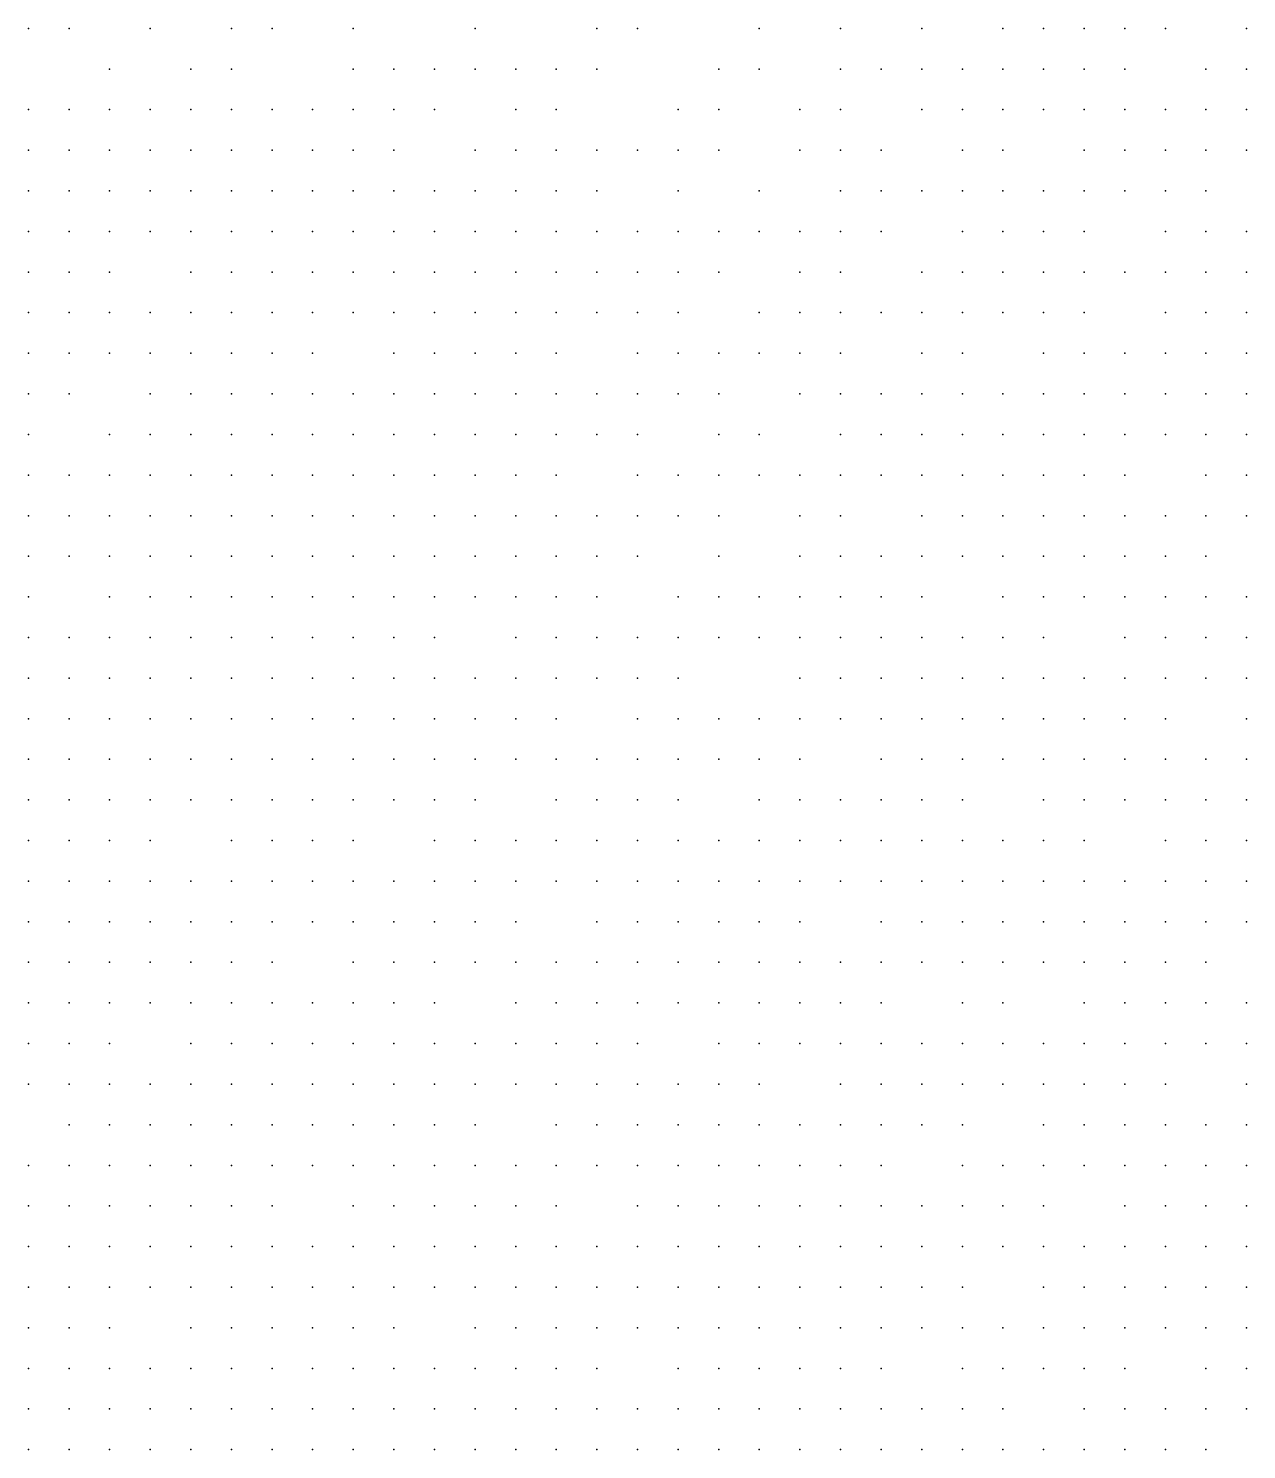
# Model space of a CAD drawing. Extents: x 429 to 793, y 817 to 1241.
# Drawn here: x 588.51 to 610.41, y 1055.32 to 1080.87 of the extents above; entities that cross this region are included whole.
import ezdxf

# ---------------------------------------------------------------- set-up
doc = ezdxf.new("R2010")
doc.units = 0

msp = doc.modelspace()

# ---------------------------------------------------------------- linework, layer by layer
for p in [(588.51, 1080.87, 212.94), (589.24, 1080.87, 213.32), (590.7, 1080.87, 214.087), (592.16, 1080.87, 214.47), (592.89, 1080.87, 215.505), (594.35, 1080.87, 216.54), (596.54, 1080.87, 218.48), (598.73, 1080.87, 220.637), (599.46, 1080.87, 221.741), (601.65, 1080.87, 224.918), (603.11, 1080.87, 227.326), (604.57, 1080.87, 230.41), (606.03, 1080.87, 232.95), (606.76, 1080.87, 233.995), (607.49, 1080.87, 235.777), (608.22, 1080.87, 236.515), (608.95, 1080.87, 238.47), (610.41, 1080.87, 241.052), (589.97, 1080.14, 213.766), (591.43, 1080.14, 214.384), (592.16, 1080.14, 214.83), (594.35, 1080.14, 216.404), (595.08, 1080.14, 217.433), (595.81, 1080.14, 218.026), (596.54, 1080.14, 218.618), (597.27, 1080.14, 219.013), (598, 1080.14, 219.717), (598.73, 1080.14, 220.913), (600.92, 1080.14, 224.25), (601.65, 1080.14, 225.147), (603.11, 1080.14, 227.233), (603.84, 1080.14, 229.18), (604.57, 1080.14, 229.93), (605.3, 1080.14, 231.853), (606.03, 1080.14, 232.679), (606.76, 1080.14, 234.55), (607.49, 1080.14, 235.04), (608.22, 1080.14, 237.01), (609.68, 1080.14, 239.707), (610.41, 1080.14, 240.42), (588.51, 1079.41, 213.14), (589.24, 1079.41, 213.553), (589.97, 1079.41, 213.967), (590.7, 1079.41, 214.387), (591.43, 1079.41, 214.658), (592.16, 1079.41, 215.104), (592.89, 1079.41, 215.19), (593.62, 1079.41, 216.133), (594.35, 1079.41, 216.715), (595.08, 1079.41, 217.298), (595.81, 1079.41, 217.88), (597.27, 1079.41, 219.285), (598, 1079.41, 220.103), (600.19, 1079.41, 223.005), (600.92, 1079.41, 223.807), (602.38, 1079.41, 226.483), (603.11, 1079.41, 227.792), (604.57, 1079.41, 230.337), (605.3, 1079.41, 232.198), (606.03, 1079.41, 233.332), (606.76, 1079.41, 234.86), (607.49, 1079.41, 235.935), (608.22, 1079.41, 237.535), (608.95, 1079.41, 238.527), (609.68, 1079.41, 240.197), (610.41, 1079.41, 240.91), (588.51, 1078.68, 213.494), (589.24, 1078.68, 213.79), (589.97, 1078.68, 214.173), (590.7, 1078.68, 214.617), (591.43, 1078.68, 214.71), (592.16, 1078.68, 215.13), (592.89, 1078.68, 215.55), (593.62, 1078.68, 216.158), (594.35, 1078.68, 216.935), (595.08, 1078.68, 217.543), (596.54, 1078.68, 219.022), (597.27, 1078.68, 219.957), (598, 1078.68, 220.567), (598.73, 1078.68, 221.177), (599.46, 1078.68, 222.487), (600.19, 1078.68, 223.605), (600.92, 1078.68, 224.26), (602.38, 1078.68, 227.021), (603.11, 1078.68, 228.238), (603.84, 1078.68, 229.303), (605.3, 1078.68, 231.979), (606.03, 1078.68, 233.637), (607.49, 1078.68, 236.46), (608.22, 1078.68, 238.06), (608.95, 1078.68, 239.596), (609.68, 1078.68, 240.637), (610.41, 1078.68, 241.405), (588.51, 1077.95, 213.53), (589.24, 1077.95, 214.03), (589.97, 1077.95, 214.382), (590.7, 1077.95, 214.53), (591.43, 1077.95, 214.943), (592.16, 1077.95, 215.363), (592.89, 1077.95, 215.873), (593.62, 1077.95, 216.383), (594.35, 1077.95, 216.983), (595.08, 1077.95, 217.983), (595.81, 1077.95, 218.592), (596.54, 1077.95, 219.2), (597.27, 1077.95, 220.269), (598, 1077.95, 221.03), (598.73, 1077.95, 221.64), (600.19, 1077.95, 223.853), (601.65, 1077.95, 225.864), (603.11, 1077.95, 228.27), (603.84, 1077.95, 229.71), (604.57, 1077.95, 230.737), (605.3, 1077.95, 232.386), (606.03, 1077.95, 233.92), (606.76, 1077.95, 235.19), (607.49, 1077.95, 236.625), (608.22, 1077.95, 237.897), (608.95, 1077.95, 239.288), (609.68, 1077.95, 240.515), (588.51, 1077.22, 213.54), (589.24, 1077.22, 213.77), (589.97, 1077.22, 214.27), (590.7, 1077.22, 214.826), (591.43, 1077.22, 215.27), (592.16, 1077.22, 215.78), (592.89, 1077.22, 216.29), (593.62, 1077.22, 216.661), (594.35, 1077.22, 217.504), (595.08, 1077.22, 218.208), (595.81, 1077.22, 219.023), (596.54, 1077.22, 219.643), (597.27, 1077.22, 220.271), (598, 1077.22, 221.504), (598.73, 1077.22, 222.107), (599.46, 1077.22, 222.573), (600.19, 1077.22, 223.88), (600.92, 1077.22, 225.18), (601.65, 1077.22, 226.409), (602.38, 1077.22, 227.613), (603.11, 1077.22, 228.703), (603.84, 1077.22, 230.537), (605.3, 1077.22, 233.075), (606.03, 1077.22, 234.485), (606.76, 1077.22, 234.971), (607.49, 1077.22, 237.2), (608.95, 1077.22, 239.915), (609.68, 1077.22, 240.7), (610.41, 1077.22, 242.435), (588.51, 1076.49, 213.731), (589.24, 1076.49, 214.017), (589.97, 1076.49, 214.517), (591.43, 1076.49, 215.017), (592.16, 1076.49, 215.826), (592.89, 1076.49, 216.521), (593.62, 1076.49, 217.077), (594.35, 1076.49, 217.217), (595.08, 1076.49, 217.921), (595.81, 1076.49, 218.847), (596.54, 1076.49, 220.087), (597.27, 1076.49, 220.714), (598, 1076.49, 221.785), (598.73, 1076.49, 222.413), (599.46, 1076.49, 223.04), (600.19, 1076.49, 224.34), (600.92, 1076.49, 225.299), (602.38, 1076.49, 227.842), (603.11, 1076.49, 229.137), (604.57, 1076.49, 231.995), (605.3, 1076.49, 233.465), (606.03, 1076.49, 234.752), (606.76, 1076.49, 235.765), (607.49, 1076.49, 237.735), (608.22, 1076.49, 238.72), (608.95, 1076.49, 240.285), (609.68, 1076.49, 241.07), (610.41, 1076.49, 242.97), (588.51, 1075.76, 213.938), (589.24, 1075.76, 214.224), (589.97, 1075.76, 214.263), (590.7, 1075.76, 214.763), (591.43, 1075.76, 215.35), (592.16, 1075.76, 215.937), (592.89, 1075.76, 216.53), (593.62, 1075.76, 217.123), (594.35, 1075.76, 217.633), (595.08, 1075.76, 218.67), (595.81, 1075.76, 219.29), (596.54, 1075.76, 220.215), (597.27, 1075.76, 220.53), (598, 1075.76, 222.012), (598.73, 1075.76, 222.868), (599.46, 1075.76, 223.503), (600.19, 1075.76, 225.242), (601.65, 1075.76, 227.303), (602.38, 1075.76, 228.275), (603.11, 1075.76, 229.57), (603.84, 1075.76, 230.812), (604.57, 1075.76, 232.508), (605.3, 1075.76, 233.875), (606.03, 1075.76, 234.97), (606.76, 1075.76, 236.727), (607.49, 1075.76, 237.9), (608.95, 1075.76, 240.923), (609.68, 1075.76, 241.984), (610.41, 1075.76, 243.5), (588.51, 1075.03, 213.943), (589.24, 1075.03, 214.227), (589.97, 1075.03, 214.51), (590.7, 1075.03, 215.097), (591.43, 1075.03, 215.683), (592.16, 1075.03, 216.27), (592.89, 1075.03, 216.863), (593.62, 1075.03, 217.457), (595.08, 1075.03, 219.12), (595.81, 1075.03, 219.586), (596.54, 1075.03, 220.669), (597.27, 1075.03, 220.983), (598, 1075.03, 221.724), (599.46, 1075.03, 223.967), (600.19, 1075.03, 225.067), (600.92, 1075.03, 226.342), (601.65, 1075.03, 227.758), (602.38, 1075.03, 228.881), (603.11, 1075.03, 230.003), (604.57, 1075.03, 233.215), (605.3, 1075.03, 233.6), (606.76, 1075.03, 237.113), (607.49, 1075.03, 237.798), (608.22, 1075.03, 239.85), (608.95, 1075.03, 241.281), (609.68, 1075.03, 242.514), (610.41, 1075.03, 244.03), (588.51, 1074.3, 214.223), (589.24, 1074.3, 214.507), (590.7, 1074.3, 215.112), (591.43, 1074.3, 215.899), (592.16, 1074.3, 216.501), (592.89, 1074.3, 216.687), (593.62, 1074.3, 217.28), (594.35, 1074.3, 218.313), (595.08, 1074.3, 218.93), (595.81, 1074.3, 220.19), (596.54, 1074.3, 221.122), (597.27, 1074.3, 221.89), (598, 1074.3, 223), (598.73, 1074.3, 223.795), (599.46, 1074.3, 224.9), (600.19, 1074.3, 225.655), (600.92, 1074.3, 226.808), (602.38, 1074.3, 229.152), (603.11, 1074.3, 230.237), (603.84, 1074.3, 231.658), (604.57, 1074.3, 232.831), (605.3, 1074.3, 234.407), (606.03, 1074.3, 235.768), (606.76, 1074.3, 237.5), (607.49, 1074.3, 238.283), (608.22, 1074.3, 240.317), (608.95, 1074.3, 241.654), (609.68, 1074.3, 242.892), (610.41, 1074.3, 244.41), (588.51, 1073.57, 214.503), (589.97, 1073.57, 214.893), (590.7, 1073.57, 215.283), (591.43, 1073.57, 216.316), (592.16, 1073.57, 216.918), (592.89, 1073.57, 217.103), (593.62, 1073.57, 218.137), (594.35, 1073.57, 218.753), (595.08, 1073.57, 219.37), (595.81, 1073.57, 220.63), (596.54, 1073.57, 221.707), (597.27, 1073.57, 222.347), (598, 1073.57, 223.47), (598.73, 1073.57, 224.26), (599.46, 1073.57, 225.37), (600.92, 1073.57, 227.715), (601.65, 1073.57, 228.34), (603.11, 1073.57, 230.663), (603.84, 1073.57, 232.384), (604.57, 1073.57, 233.234), (605.3, 1073.57, 235.584), (606.03, 1073.57, 236.739), (606.76, 1073.57, 237.893), (607.49, 1073.57, 239.07), (608.22, 1073.57, 240.981), (608.95, 1073.57, 241.36), (609.68, 1073.57, 243.285), (610.41, 1073.57, 244.79), (588.51, 1072.84, 214.97), (589.24, 1072.84, 215.047), (589.97, 1072.84, 215.593), (590.7, 1072.84, 215.67), (591.43, 1072.84, 216.287), (592.16, 1072.84, 216.903), (592.89, 1072.84, 217.937), (593.62, 1072.84, 218.792), (594.35, 1072.84, 219.621), (595.08, 1072.84, 219.813), (595.81, 1072.84, 220.554), (596.54, 1072.84, 221.295), (597.27, 1072.84, 222.803), (598, 1072.84, 223.448), (599.46, 1072.84, 225.195), (600.19, 1072.84, 226.596), (600.92, 1072.84, 227.681), (601.65, 1072.84, 228.767), (602.38, 1072.84, 230.457), (603.11, 1072.84, 231.087), (603.84, 1072.84, 232.914), (604.57, 1072.84, 234.565), (605.3, 1072.84, 235.22), (606.03, 1072.84, 237.132), (606.76, 1072.84, 238.68), (607.49, 1072.84, 239.831), (608.22, 1072.84, 241.375), (609.68, 1072.84, 243.475), (610.41, 1072.84, 244.795), (588.51, 1072.11, 214.78), (589.24, 1072.11, 215.44), (589.97, 1072.11, 215.91), (590.7, 1072.11, 216.063), (591.43, 1072.11, 216.68), (592.16, 1072.11, 217.713), (592.89, 1072.11, 218.353), (593.62, 1072.11, 218.997), (594.35, 1072.11, 219.64), (595.08, 1072.11, 220.257), (595.81, 1072.11, 220.997), (596.54, 1072.11, 221.98), (597.27, 1072.11, 223.26), (598, 1072.11, 224.022), (598.73, 1072.11, 224.785), (599.46, 1072.11, 225.655), (600.19, 1072.11, 226.893), (600.92, 1072.11, 228.108), (602.38, 1072.11, 230.88), (603.11, 1072.11, 231.807), (604.57, 1072.11, 234.975), (605.3, 1072.11, 235.63), (606.03, 1072.11, 237.567), (606.76, 1072.11, 239.083), (607.49, 1072.11, 240.224), (608.22, 1072.11, 241.768), (608.95, 1072.11, 243.292), (609.68, 1072.11, 243.855), (610.41, 1072.11, 245.171), (588.51, 1071.38, 215.06), (589.24, 1071.38, 215.563), (589.97, 1071.38, 216.067), (590.7, 1071.38, 216.457), (591.43, 1071.38, 217.073), (592.16, 1071.38, 217.49), (592.89, 1071.38, 218.77), (593.62, 1071.38, 219.413), (594.35, 1071.38, 220.057), (595.08, 1071.38, 220.7), (595.81, 1071.38, 221.82), (596.54, 1071.38, 222.612), (597.27, 1071.38, 223.73), (598, 1071.38, 224.492), (598.73, 1071.38, 225.47), (599.46, 1071.38, 226.085), (600.92, 1071.38, 229.322), (602.38, 1071.38, 231.14), (603.11, 1071.38, 232.233), (603.84, 1071.38, 233.768), (604.57, 1071.38, 235.385), (605.3, 1071.38, 236.453), (606.03, 1071.38, 237.98), (606.76, 1071.38, 239.487), (607.49, 1071.38, 240.552), (608.22, 1071.38, 242.277), (608.95, 1071.38, 242.93), (609.68, 1071.38, 244.615), (588.51, 1070.65, 215.34), (589.97, 1070.65, 215.843), (590.7, 1070.65, 216.773), (591.43, 1070.65, 217.526), (592.16, 1070.65, 218.391), (592.89, 1070.65, 219.067), (593.62, 1070.65, 219.257), (594.35, 1070.65, 220.543), (595.08, 1070.65, 221.72), (595.81, 1070.65, 222.33), (596.54, 1070.65, 223.082), (597.27, 1070.65, 223.876), (598, 1070.65, 225.285), (598.73, 1070.65, 225.9), (600.19, 1070.65, 228.294), (600.92, 1070.65, 229.43), (601.65, 1070.65, 230.48), (602.38, 1070.65, 231.735), (603.11, 1070.65, 232.793), (603.84, 1070.65, 234.49), (604.57, 1070.65, 235.323), (606.03, 1070.65, 238.585), (606.76, 1070.65, 239.89), (607.49, 1070.65, 241.057), (608.22, 1070.65, 242.668), (608.95, 1070.65, 243.32), (609.68, 1070.65, 245.202), (610.41, 1070.65, 245.948), (588.51, 1069.92, 215.639), (589.24, 1069.92, 215.767), (589.97, 1069.92, 216.697), (590.7, 1069.92, 217.24), (591.43, 1069.92, 217.783), (592.16, 1069.92, 218.443), (592.89, 1069.92, 219.554), (593.62, 1069.92, 219.743), (594.35, 1069.92, 220.897), (595.08, 1069.92, 221.563), (595.81, 1069.92, 222.968), (597.27, 1069.92, 224.562), (598, 1069.92, 225.727), (598.73, 1069.92, 226.926), (599.46, 1069.92, 227.245), (600.19, 1069.92, 228.727), (600.92, 1069.92, 230.29), (601.65, 1069.92, 230.91), (602.38, 1069.92, 232.38), (603.11, 1069.92, 233.22), (603.84, 1069.92, 234.91), (604.57, 1069.92, 236.63), (605.3, 1069.92, 238.044), (606.03, 1069.92, 239.169), (606.76, 1069.92, 240.697), (608.22, 1069.92, 243.345), (608.95, 1069.92, 243.71), (609.68, 1069.92, 245.595), (610.41, 1069.92, 246.427), (588.51, 1069.19, 216.066), (589.24, 1069.19, 216.62), (589.97, 1069.19, 217.365), (590.7, 1069.19, 217.707), (591.43, 1069.19, 218.25), (592.16, 1069.19, 218.91), (592.89, 1069.19, 219.57), (593.62, 1069.19, 220.938), (594.35, 1069.19, 221.646), (595.08, 1069.19, 222.549), (595.81, 1069.19, 222.743), (596.54, 1069.19, 224.455), (597.27, 1069.19, 225.033), (598, 1069.19, 226.197), (598.73, 1069.19, 226.785), (599.46, 1069.19, 227.842), (600.19, 1069.19, 229.184), (602.38, 1069.19, 233.02), (603.11, 1069.19, 233.64), (603.84, 1069.19, 235.436), (604.57, 1069.19, 237.051), (605.3, 1069.19, 237.693), (606.03, 1069.19, 239.572), (606.76, 1069.19, 241.1), (607.49, 1069.19, 242.223), (608.22, 1069.19, 243.739), (608.95, 1069.19, 244.103), (609.68, 1069.19, 245.787), (610.41, 1069.19, 246.81), (588.51, 1068.46, 216.512), (589.24, 1068.46, 217.05), (589.97, 1068.46, 217.832), (590.7, 1068.46, 218.111), (591.43, 1068.46, 218.717), (592.16, 1068.46, 219.377), (592.89, 1068.46, 220.527), (593.62, 1068.46, 221.21), (594.35, 1068.46, 221.9), (595.08, 1068.46, 223.062), (595.81, 1068.46, 223.257), (596.54, 1068.46, 224.925), (597.27, 1068.46, 225.798), (598, 1068.46, 226.78), (599.46, 1068.46, 228.867), (600.19, 1068.46, 229.482), (600.92, 1068.46, 230.692), (601.65, 1068.46, 231.77), (602.38, 1068.46, 233.44), (603.11, 1068.46, 234.353), (603.84, 1068.46, 235.859), (604.57, 1068.46, 237.464), (605.3, 1068.46, 238.107), (606.03, 1068.46, 240.017), (606.76, 1068.46, 241.503), (607.49, 1068.46, 242.616), (608.22, 1068.46, 244.132), (608.95, 1068.46, 244.89), (610.41, 1068.46, 247.475), (588.51, 1067.73, 216.907), (589.24, 1067.73, 217.48), (589.97, 1067.73, 218.06), (590.7, 1067.73, 218.64), (591.43, 1067.73, 219.183), (592.16, 1067.73, 219.843), (592.89, 1067.73, 221.017), (593.62, 1067.73, 221.7), (594.35, 1067.73, 222.39), (595.08, 1067.73, 223.598), (595.81, 1067.73, 224.227), (596.54, 1067.73, 225.234), (597.27, 1067.73, 226.248), (598, 1067.73, 227.23), (598.73, 1067.73, 228.148), (599.46, 1067.73, 229.303), (600.19, 1067.73, 230.355), (600.92, 1067.73, 231.585), (601.65, 1067.73, 232.63), (602.38, 1067.73, 233.7), (603.84, 1067.73, 236.283), (604.57, 1067.73, 238.171), (605.3, 1067.73, 238.52), (606.03, 1067.73, 240.43), (606.76, 1067.73, 241.907), (607.49, 1067.73, 242.552), (608.22, 1067.73, 244.548), (608.95, 1067.73, 245.283), (609.68, 1067.73, 246.942), (610.41, 1067.73, 247.858), (588.51, 1067, 217.337), (589.24, 1067, 217.91), (589.97, 1067, 218.49), (590.7, 1067, 219.07), (591.43, 1067, 219.65), (592.16, 1067, 220.793), (592.89, 1067, 221.248), (593.62, 1067, 222.16), (594.35, 1067, 222.792), (595.08, 1067, 223.54), (595.81, 1067, 224.683), (596.54, 1067, 225.828), (598, 1067, 228.007), (598.73, 1067, 228.585), (599.46, 1067, 229.74), (600.19, 1067, 230.905), (601.65, 1067, 233.06), (602.38, 1067, 234.29), (603.11, 1067, 235.335), (603.84, 1067, 237.061), (604.57, 1067, 238.585), (605.3, 1067, 239.347), (606.76, 1067, 242.31), (607.49, 1067, 243.056), (608.22, 1067, 244.646), (608.95, 1067, 245.677), (609.68, 1067, 247.335), (610.41, 1067, 247.968), (588.51, 1066.27, 217.579), (589.24, 1066.27, 218.357), (589.97, 1066.27, 218.903), (590.7, 1066.27, 219.517), (592.16, 1066.27, 221.257), (592.89, 1066.27, 221.937), (593.62, 1066.27, 222.62), (594.35, 1066.27, 223.31), (595.81, 1066.27, 225.14), (596.54, 1066.27, 226.515), (597.27, 1066.27, 227.202), (598, 1066.27, 228.449), (598.73, 1066.27, 229.168), (599.46, 1066.27, 230.62), (600.19, 1066.27, 231.345), (600.92, 1066.27, 232.883), (601.65, 1066.27, 233.49), (602.38, 1066.27, 234.933), (603.11, 1066.27, 236.373), (603.84, 1066.27, 237.474), (604.57, 1066.27, 238.998), (605.3, 1066.27, 239.76), (606.03, 1066.27, 241.613), (606.76, 1066.27, 242.713), (607.49, 1066.27, 243.459), (608.95, 1066.27, 246.07), (609.68, 1066.27, 247.528), (610.41, 1066.27, 248.353), (588.51, 1065.54, 218.23), (589.24, 1065.54, 218.803), (589.97, 1065.54, 219.383), (590.7, 1065.54, 219.98), (591.43, 1065.54, 221.04), (592.16, 1065.54, 221.72), (592.89, 1065.54, 222.4), (593.62, 1065.54, 223.08), (594.35, 1065.54, 224.227), (595.08, 1065.54, 224.912), (595.81, 1065.54, 225.6), (596.54, 1065.54, 226.975), (597.27, 1065.54, 227.761), (598, 1065.54, 228.896), (598.73, 1065.54, 229.608), (599.46, 1065.54, 231.06), (600.19, 1065.54, 232.117), (600.92, 1065.54, 233.175), (601.65, 1065.54, 233.917), (602.38, 1065.54, 235.572), (603.11, 1065.54, 236.797), (603.84, 1065.54, 237.855), (604.57, 1065.54, 239.44), (605.3, 1065.54, 240.803), (606.03, 1065.54, 242.016), (606.76, 1065.54, 243.117), (607.49, 1065.54, 244.617), (608.22, 1065.54, 245.715), (608.95, 1065.54, 246.457), (609.68, 1065.54, 248.107), (610.41, 1065.54, 248.737), (588.51, 1064.81, 218.657), (589.24, 1064.81, 219.25), (589.97, 1064.81, 220.059), (590.7, 1064.81, 220.697), (591.43, 1064.81, 221.507), (592.16, 1064.81, 222.133), (592.89, 1064.81, 222.92), (593.62, 1064.81, 223.543), (594.35, 1064.81, 224.69), (595.08, 1064.81, 225.832), (595.81, 1064.81, 226.06), (596.54, 1064.81, 227.645), (597.27, 1064.81, 228.208), (598.73, 1064.81, 230.133), (599.46, 1064.81, 231.493), (600.19, 1064.81, 232.544), (600.92, 1064.81, 234.028), (601.65, 1064.81, 235.383), (602.38, 1064.81, 235.995), (603.84, 1064.81, 238.38), (604.57, 1064.81, 239.952), (605.3, 1064.81, 241.212), (606.03, 1064.81, 242.255), (606.76, 1064.81, 243.52), (607.49, 1064.81, 245.004), (608.22, 1064.81, 246.101), (608.95, 1064.81, 246.843), (609.68, 1064.81, 248.49), (610.41, 1064.81, 249.399), (588.51, 1064.08, 219.087), (589.24, 1064.08, 219.697), (589.97, 1064.08, 220.526), (590.7, 1064.08, 221.377), (591.43, 1064.08, 221.973), (592.16, 1064.08, 222.653), (592.89, 1064.08, 223.33), (594.35, 1064.08, 225.153), (595.08, 1064.08, 225.837), (595.81, 1064.08, 227.232), (596.54, 1064.08, 228.219), (597.27, 1064.08, 228.931), (598, 1064.08, 229.888), (598.73, 1064.08, 230.787), (599.46, 1064.08, 231.927), (600.19, 1064.08, 233.565), (600.92, 1064.08, 234.167), (601.65, 1064.08, 235.804), (602.38, 1064.08, 236.576), (603.11, 1064.08, 238.06), (603.84, 1064.08, 238.8), (604.57, 1064.08, 240.363), (605.3, 1064.08, 241.723), (606.03, 1064.08, 242.455), (606.76, 1064.08, 243.913), (607.49, 1064.08, 244.939), (608.22, 1064.08, 246.598), (608.95, 1064.08, 247.23), (609.68, 1064.08, 248.315), (588.51, 1063.35, 219.533), (589.24, 1063.35, 220.143), (589.97, 1063.35, 221.207), (590.7, 1063.35, 221.823), (591.43, 1063.35, 222.44), (592.16, 1063.35, 223.337), (592.89, 1063.35, 224.235), (593.62, 1063.35, 224.897), (594.35, 1063.35, 225.708), (595.08, 1063.35, 226.327), (595.81, 1063.35, 227.956), (597.27, 1063.35, 229.643), (598, 1063.35, 230.325), (598.73, 1063.35, 231.22), (599.46, 1063.35, 232.36), (600.19, 1063.35, 233.778), (600.92, 1063.35, 234.594), (601.65, 1063.35, 236.231), (602.38, 1063.35, 236.996), (603.11, 1063.35, 238.48), (603.84, 1063.35, 239.564), (605.3, 1063.35, 242.122), (606.03, 1063.35, 243.052), (607.49, 1063.35, 245.332), (608.22, 1063.35, 246.987), (608.95, 1063.35, 247.617), (609.68, 1063.35, 249.258), (610.41, 1063.35, 250.166), (588.51, 1062.62, 219.98), (589.24, 1062.62, 220.59), (589.97, 1062.62, 221.158), (591.43, 1062.62, 222.863), (592.16, 1062.62, 223.764), (592.89, 1062.62, 224.661), (593.62, 1062.62, 225.323), (594.35, 1062.62, 226.135), (595.08, 1062.62, 226.7), (595.81, 1062.62, 228.393), (596.54, 1062.62, 228.955), (597.27, 1062.62, 230.08), (598, 1062.62, 231.504), (598.73, 1062.62, 231.789), (599.46, 1062.62, 232.787), (600.92, 1062.62, 235.021), (601.65, 1062.62, 236.759), (602.38, 1062.62, 237.468), (603.11, 1062.62, 238.883), (603.84, 1062.62, 239.964), (604.57, 1062.62, 241.448), (605.3, 1062.62, 242.818), (606.03, 1062.62, 243.445), (606.76, 1062.62, 245.09), (607.49, 1062.62, 246.024), (608.22, 1062.62, 247.373), (608.95, 1062.62, 248.003), (609.68, 1062.62, 249.645), (610.41, 1062.62, 250.272), (588.51, 1061.89, 220.194), (589.24, 1061.89, 221.01), (589.97, 1061.89, 222.047), (590.7, 1061.89, 222.667), (591.43, 1061.89, 223.287), (592.16, 1061.89, 223.967), (592.89, 1061.89, 225.088), (593.62, 1061.89, 225.75), (594.35, 1061.89, 226.669), (595.08, 1061.89, 227.589), (595.81, 1061.89, 228.502), (596.54, 1061.89, 229.173), (597.27, 1061.89, 230.513), (598, 1061.89, 231.512), (598.73, 1061.89, 232.216), (599.46, 1061.89, 233.213), (600.19, 1061.89, 234.845), (600.92, 1061.89, 235.731), (601.65, 1061.89, 237.166), (603.11, 1061.89, 239.287), (603.84, 1061.89, 240.94), (604.57, 1061.89, 241.565), (605.3, 1061.89, 243.209), (606.03, 1061.89, 244.008), (606.76, 1061.89, 245.48), (607.49, 1061.89, 246.414), (608.22, 1061.89, 247.76), (608.95, 1061.89, 248.39), (610.41, 1061.89, 250.646), (589.24, 1061.16, 221.85), (589.97, 1061.16, 222.677), (590.7, 1061.16, 223.505), (591.43, 1061.16, 223.71), (592.16, 1061.16, 224.938), (592.89, 1061.16, 225.553), (593.62, 1061.16, 226.428), (594.35, 1061.16, 227.784), (595.08, 1061.16, 228.025), (595.81, 1061.16, 229.375), (596.54, 1061.16, 229.827), (598, 1061.16, 232.047), (598.73, 1061.16, 233.38), (599.46, 1061.16, 234.053), (600.19, 1061.16, 235.092), (600.92, 1061.16, 236.137), (601.65, 1061.16, 237.572), (602.38, 1061.16, 239.085), (603.11, 1061.16, 239.69), (603.84, 1061.16, 241.14), (604.57, 1061.16, 241.964), (605.3, 1061.16, 243.606), (606.76, 1061.16, 245.87), (607.49, 1061.16, 246.953), (608.22, 1061.16, 247.681), (608.95, 1061.16, 248.763), (609.68, 1061.16, 250.066), (610.41, 1061.16, 251.019), (588.51, 1060.43, 221.698), (589.24, 1060.43, 222.267), (589.97, 1060.43, 223.094), (590.7, 1060.43, 223.921), (591.43, 1060.43, 224.127), (592.16, 1060.43, 225.355), (592.89, 1060.43, 225.917), (593.62, 1060.43, 226.61), (594.35, 1060.43, 227.31), (595.08, 1060.43, 228.462), (595.81, 1060.43, 229.7), (596.54, 1060.43, 230.26), (597.27, 1060.43, 231.787), (598, 1060.43, 232.453), (598.73, 1060.43, 233.483), (599.46, 1060.43, 234.467), (600.19, 1060.43, 235.662), (600.92, 1060.43, 236.544), (601.65, 1060.43, 237.875), (602.38, 1060.43, 239.042), (603.11, 1060.43, 240.09), (603.84, 1060.43, 241.738), (605.3, 1060.43, 244.003), (606.03, 1060.43, 244.813), (606.76, 1060.43, 246.243), (607.49, 1060.43, 247.326), (608.22, 1060.43, 248.054), (608.95, 1060.43, 249.137), (609.68, 1060.43, 249.788), (610.41, 1060.43, 251.666), (588.51, 1059.7, 221.647), (589.24, 1059.7, 222.683), (589.97, 1059.7, 223.303), (590.7, 1059.7, 224.338), (591.43, 1059.7, 224.543), (592.16, 1059.7, 225.653), (592.89, 1059.7, 226.347), (594.35, 1059.7, 228.285), (595.08, 1059.7, 229.54), (595.81, 1059.7, 230.105), (596.54, 1059.7, 230.809), (597.27, 1059.7, 232.193), (598, 1059.7, 232.86), (599.46, 1059.7, 235.579), (600.19, 1059.7, 236.278), (600.92, 1059.7, 237.673), (601.65, 1059.7, 238.276), (602.38, 1059.7, 239.442), (603.11, 1059.7, 240.49), (603.84, 1059.7, 242.135), (604.57, 1059.7, 243.033), (605.3, 1059.7, 244.097), (606.03, 1059.7, 245.19), (606.76, 1059.7, 246.617), (608.22, 1059.7, 248.88), (608.95, 1059.7, 249.51), (609.68, 1059.7, 250.588), (610.41, 1059.7, 252.036), (588.51, 1058.97, 222.48), (589.24, 1058.97, 223.1), (589.97, 1058.97, 224.215), (590.7, 1058.97, 224.34), (591.43, 1058.97, 225.61), (592.16, 1058.97, 226.52), (592.89, 1058.97, 227.17), (593.62, 1058.97, 228.052), (594.35, 1058.97, 228.675), (595.08, 1058.97, 229.94), (595.81, 1058.97, 230.505), (596.54, 1058.97, 232.035), (597.27, 1058.97, 232.6), (598, 1058.97, 233.74), (598.73, 1058.97, 234.587), (599.46, 1058.97, 235.986), (600.19, 1058.97, 236.685), (600.92, 1058.97, 238.077), (601.65, 1058.97, 238.679), (602.38, 1058.97, 240.287), (603.11, 1058.97, 240.89), (603.84, 1058.97, 241.961), (604.57, 1058.97, 243.409), (605.3, 1058.97, 244.473), (606.03, 1058.97, 245.377), (606.76, 1058.97, 246.99), (607.49, 1058.97, 247.62), (608.22, 1058.97, 249.252), (608.95, 1058.97, 249.88), (609.68, 1058.97, 250.958), (610.41, 1058.97, 252.406), (588.51, 1058.24, 222.728), (589.24, 1058.24, 223.47), (589.97, 1058.24, 224.585), (590.7, 1058.24, 224.773), (591.43, 1058.24, 225.347), (592.16, 1058.24, 226.91), (592.89, 1058.24, 227.56), (593.62, 1058.24, 228.443), (594.35, 1058.24, 229.275), (595.08, 1058.24, 230.34), (595.81, 1058.24, 231.005), (596.54, 1058.24, 232.436), (597.27, 1058.24, 233.003), (598, 1058.24, 234), (598.73, 1058.24, 234.993), (599.46, 1058.24, 236.393), (600.19, 1058.24, 236.887), (600.92, 1058.24, 238.48), (601.65, 1058.24, 239.178), (602.38, 1058.24, 240.668), (603.11, 1058.24, 241.27), (603.84, 1058.24, 242.89), (604.57, 1058.24, 243.786), (605.3, 1058.24, 245.13), (606.76, 1058.24, 247.363), (607.49, 1058.24, 248.297), (608.22, 1058.24, 249.622), (608.95, 1058.24, 250.25), (609.68, 1058.24, 250.878), (610.41, 1058.24, 252.503), (588.51, 1057.51, 223.467), (589.24, 1057.51, 224.398), (589.97, 1057.51, 224.46), (591.43, 1057.51, 226.12), (592.16, 1057.51, 226.817), (592.89, 1057.51, 227.513), (593.62, 1057.51, 228.876), (594.35, 1057.51, 229.808), (595.08, 1057.51, 230.74), (596.54, 1057.51, 232.839), (597.27, 1057.51, 233.407), (598, 1057.51, 234.552), (598.73, 1057.51, 235.528), (599.46, 1057.51, 236.695), (600.19, 1057.51, 237.832), (600.92, 1057.51, 238.86), (601.65, 1057.51, 239.557), (602.38, 1057.51, 241.047), (603.11, 1057.51, 241.65), (603.84, 1057.51, 243.27), (604.57, 1057.51, 243.89), (605.3, 1057.51, 245.503), (606.03, 1057.51, 246.297), (606.76, 1057.51, 247.737), (607.49, 1057.51, 248.67), (608.22, 1057.51, 249.992), (608.95, 1057.51, 250.62), (609.68, 1057.51, 251.915), (610.41, 1057.51, 252.867), (588.51, 1056.78, 223.583), (589.24, 1056.78, 224.21), (589.97, 1056.78, 225.66), (590.7, 1056.78, 225.89), (591.43, 1056.78, 226.738), (592.16, 1056.78, 227.355), (592.89, 1056.78, 228.6), (593.62, 1056.78, 229.14), (594.35, 1056.78, 230.208), (595.08, 1056.78, 231.14), (595.81, 1056.78, 231.805), (596.54, 1056.78, 233.242), (597.27, 1056.78, 233.81), (598, 1056.78, 235.142), (598.73, 1056.78, 235.902), (600.19, 1056.78, 238.212), (600.92, 1056.78, 239.24), (601.65, 1056.78, 239.938), (602.38, 1056.78, 241.427), (603.11, 1056.78, 242.03), (603.84, 1056.78, 243.458), (605.3, 1056.78, 245.877), (606.03, 1056.78, 246.67), (606.76, 1056.78, 248.11), (607.49, 1056.78, 248.738), (608.22, 1056.78, 249.907), (609.68, 1056.78, 252.278), (610.41, 1056.78, 253.233), (588.51, 1056.05, 224.01), (589.24, 1056.05, 224.82), (589.97, 1056.05, 226.04), (590.7, 1056.05, 226.27), (591.43, 1056.05, 227.497), (592.16, 1056.05, 227.93), (592.89, 1056.05, 228.99), (593.62, 1056.05, 229.92), (594.35, 1056.05, 230.46), (595.08, 1056.05, 231.54), (595.81, 1056.05, 232.523), (596.54, 1056.05, 233.505), (597.27, 1056.05, 234.183), (598, 1056.05, 235.515), (598.73, 1056.05, 236.278), (599.46, 1056.05, 237.451), (600.19, 1056.05, 238.048), (600.92, 1056.05, 239.62), (601.65, 1056.05, 240.659), (602.38, 1056.05, 241.699), (603.11, 1056.05, 242.407), (603.84, 1056.05, 244.022), (604.57, 1056.05, 244.639), (605.3, 1056.05, 246.25), (606.03, 1056.05, 246.87), (607.49, 1056.05, 249.099), (608.22, 1056.05, 249.55), (608.95, 1056.05, 251.347), (609.68, 1056.05, 251.994), (610.41, 1056.05, 253.6), (588.51, 1055.32, 224.313), (589.24, 1055.32, 224.95), (589.97, 1055.32, 225.597), (590.7, 1055.32, 226.65), (591.43, 1055.32, 227.79), (592.16, 1055.32, 228.32), (592.89, 1055.32, 229.38), (593.62, 1055.32, 230.009), (594.35, 1055.32, 231.36), (595.08, 1055.32, 231.91), (595.81, 1055.32, 232.896), (596.54, 1055.32, 233.879), (597.27, 1055.32, 234.557), (598, 1055.32, 235.703), (598.73, 1055.32, 236.655), (599.46, 1055.32, 237.921), (600.19, 1055.32, 238.612), (600.92, 1055.32, 239.997), (601.65, 1055.32, 241.036), (602.38, 1055.32, 242.075), (603.11, 1055.32, 242.783), (603.84, 1055.32, 244.395), (604.57, 1055.32, 245.277), (605.3, 1055.32, 246.267), (606.03, 1055.32, 247.542), (606.76, 1055.32, 247.844), (607.49, 1055.32, 249.456), (608.22, 1055.32, 250.27), (608.95, 1055.32, 251.71), (609.68, 1055.32, 252.791)]:
    msp.add_point(p)

doc.saveas('drawing.dxf')
